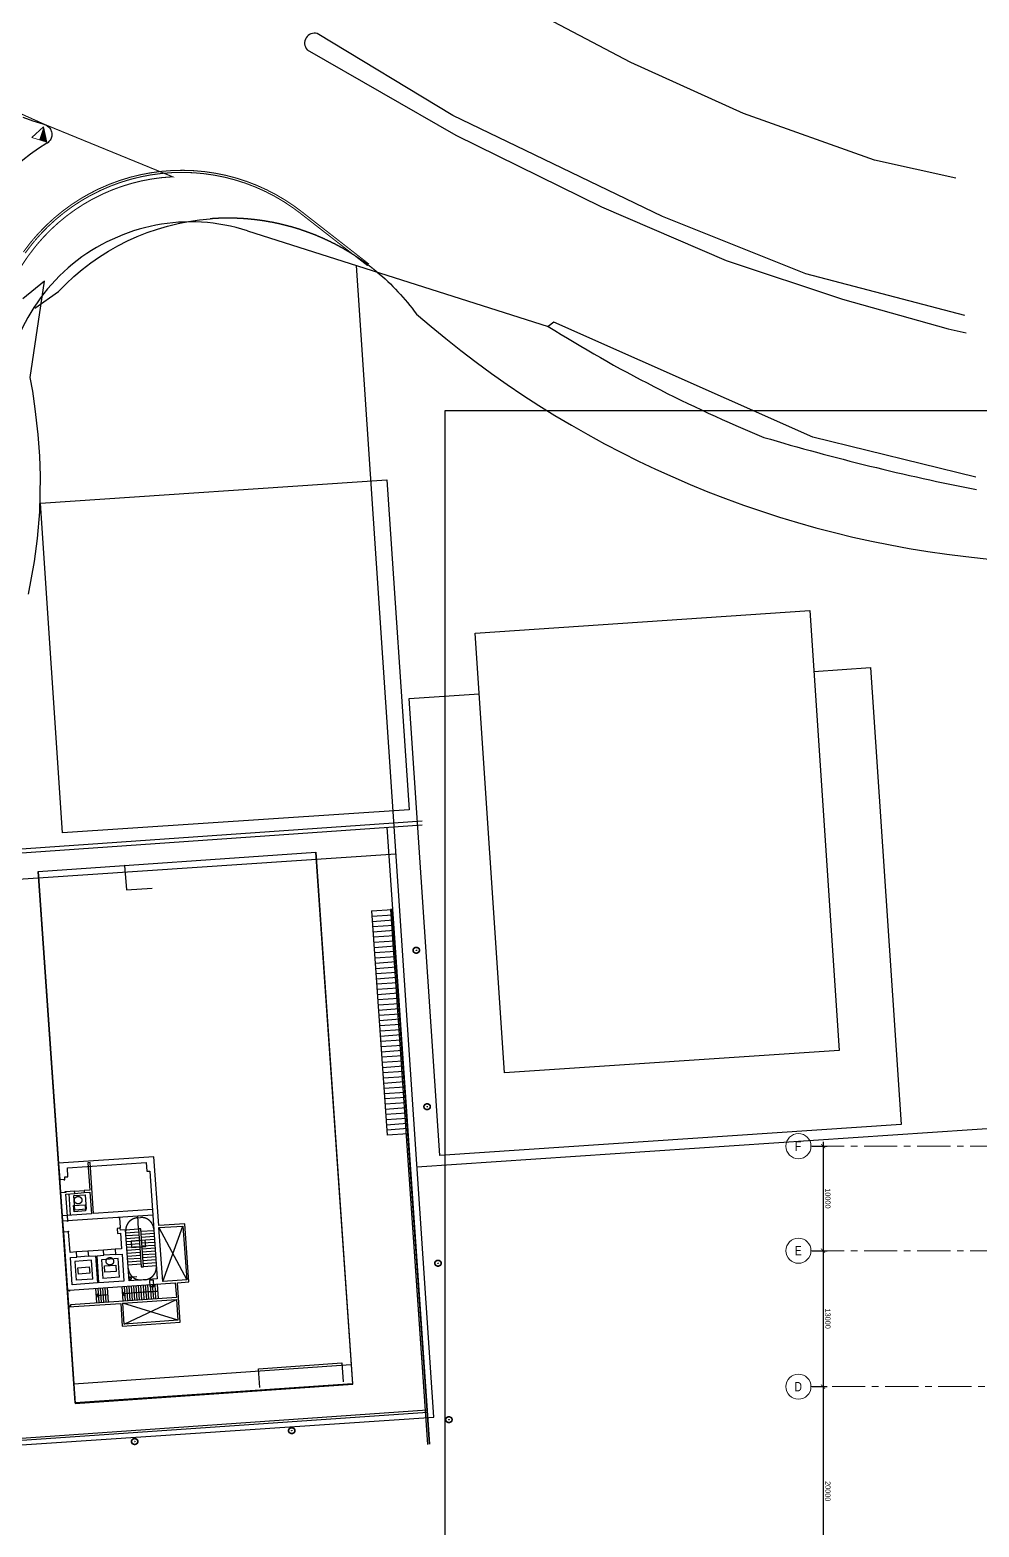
# Model space of a CAD drawing. Header units: millimetres. Extents: x 833576263 to 1668046980, y 817519639 to 1636103653.
# Drawn here: x 834459421 to 834550222, y 818066501 to 818209668 of the extents above; entities that cross this region are included whole.
import ezdxf
from ezdxf.enums import TextEntityAlignment as Align

# ---------------------------------------------------------------- set-up
doc = ezdxf.new("R2010")
doc.units = ezdxf.units.MM
doc.header["$LTSCALE"] = 100
doc.header["$MEASUREMENT"] = 0
for name, pattern in [('C160$0$Hidden', [9.525, 6.35, -3.175]), ('R_P_Grid$0$CENTER', [50.8, 31.75, -6.35, 6.35, -6.35]), ('R_P_Grid$0$XXXXX-PIW-P-WHCGRDP1-XXX$0$DIVIDE2', [0.625, 0.25, -0.125, 0, -0.125, 0, -0.125]), ('R_site$0$DASHDOT', [25.4, 12.7, -6.35, 0, -6.35]), ('R_site$0$HIDDEN', [9.525, 6.35, -3.175])]:
    doc.linetypes.add(name, pattern=pattern)
doc.layers.get('Defpoints').update_dxf_attribs({"color": 170})
for name, color, linetype in [('C160$0$+C160', 6, 'C160$0$Hidden'), ('R_ROAD MARK$0$OAP813_1', 7, 'Continuous'), ('R_site$0$AUDIT_I_160808180252-34', 2, 'Continuous'), ('R_site$0$AUDIT_I_160808180252-35', 5, 'Continuous'), ('X-REF', 7, 'Continuous')]:
    doc.layers.add(name, color=color, linetype=linetype)
for name, color, linetype, lineweight in [('R_P_Grid$0$RDA0251', 1, 'R_P_Grid$0$CENTER', 18), ('R_P_Grid$0$RDA0311', 1, 'Continuous', 25), ('R_ROAD MARK$0$MMH832__', 252, 'Continuous', 0), ('R_site$0$000-Architecture boundary', 2, 'Continuous', 0)]:
    doc.layers.add(name, color=color, linetype=linetype, lineweight=lineweight)
doc.layers.add('R_P_Grid$0$RDA9101-PIW', color=3, linetype='R_P_Grid$0$XXXXX-PIW-P-WHCGRDP1-XXX$0$DIVIDE2', plot=False)
doc.styles.add('R_P_Grid$0$ARIAL', font='arial.ttf', dxfattribs={"width": 0.8})
doc.styles.add('R_P_Grid$0$R_GRID', font='arial.ttf', dxfattribs={"width": 0.8})
doc.dimstyles.new('R_P_Grid$0$GRID', dxfattribs={"dimscale": 200, "dimtxt": 2.5, "dimasz": 2, "dimexe": 2, "dimexo": 0.5, "dimgap": 1, "dimtad": 1, "dimdec": 0, "dimzin": 12, "dimdsep": 46, "dimtxsty": 'R_P_Grid$0$ARIAL', "dimblk": 'R_P_Grid$0$_ArchTick', "dimcen": 2, "dimdle": 2, "dimclrd": 256, "dimclre": 256, "dimclrt": 4, "dimadec": 3, "dimazin": 0, "dimtfac": 1, "dimtdec": 0, "dimtix": 1, "dimtmove": 2, "dimatfit": 3, "dimfxl": 1, "dimtolj": 1, "dimarcsym": 0})

# ---------------------------------------------------------------- blocks, each defined once
blk = doc.blocks.new('R_P_Grid$0$mark-1')
at = {"linetype": 'Continuous'}
blk.add_circle((0, 0), 4, dxfattribs=at)
at = {"color": 3, "style": 'R_P_Grid$0$R_GRID', "width": 0.8}
blk.add_attdef('GRID', text='', height=3, dxfattribs=at).set_placement((0, 0), align=Align.MIDDLE_CENTER)
blk = doc.blocks.new('R_P_Grid$0$_ArchTick')
at = {"color": 0, "linetype": 'ByBlock', "const_width": 0.15}
blk.add_lwpolyline([(-0.5, -0.5), (0.5, 0.5)], dxfattribs=at)
blk = doc.blocks.new('*D137')
at = {"layer": 'Defpoints', "color": 0, "transparency": 16777216}
for p in [(834534143, 818102927), (834534143, 818092927), (834535300, 818092927)]:
    blk.add_point(p, dxfattribs=at)
at = {"layer": 'R_P_Grid$0$RDA0311', "lineweight": -2, "transparency": 16777216}
for p, q in [((834535300, 818103327), (834535300, 818092527)), ((834534243, 818102927), (834535700, 818102927)), ((834534243, 818092927), (834535700, 818092927))]:
    blk.add_line(p, q, dxfattribs=at)
at = {"layer": 'R_P_Grid$0$RDA0311', "lineweight": -2, "transparency": 16777216, "xscale": 400, "yscale": 400, "zscale": 400}
for p, rotation in [((834535300, 818102927), 90), ((834535300, 818092927), 270)]:
    blk.add_blockref('R_P_Grid$0$_ArchTick', p, dxfattribs=dict(at, rotation=rotation))
at = {"layer": 'R_P_Grid$0$RDA0311', "color": 4, "transparency": 16777216, "insert": (834535755, 818097927), "char_height": 500, "attachment_point": 5, "rotation": 270, "style": 'R_P_Grid$0$ARIAL'}
blk.add_mtext('\\A1;10000', dxfattribs=at)
blk = doc.blocks.new('*D138')
at = {"layer": 'Defpoints', "color": 0, "transparency": 16777216}
for p in [(834534143, 818092927), (834534143, 818079927), (834535300, 818079927)]:
    blk.add_point(p, dxfattribs=at)
at = {"layer": 'R_P_Grid$0$RDA0311', "lineweight": -2, "transparency": 16777216}
for p, q in [((834535300, 818093327), (834535300, 818079527)), ((834534243, 818092927), (834535700, 818092927)), ((834534243, 818079927), (834535700, 818079927))]:
    blk.add_line(p, q, dxfattribs=at)
at = {"layer": 'R_P_Grid$0$RDA0311', "lineweight": -2, "transparency": 16777216, "xscale": 400, "yscale": 400, "zscale": 400}
for p, rotation in [((834535300, 818092927), 90), ((834535300, 818079927), 270)]:
    blk.add_blockref('R_P_Grid$0$_ArchTick', p, dxfattribs=dict(at, rotation=rotation))
at = {"layer": 'R_P_Grid$0$RDA0311', "color": 4, "transparency": 16777216, "insert": (834535755, 818086427), "char_height": 500, "attachment_point": 5, "rotation": 270, "style": 'R_P_Grid$0$ARIAL'}
blk.add_mtext('\\A1;13000', dxfattribs=at)
blk = doc.blocks.new('*D139')
at = {"layer": 'Defpoints', "color": 0, "transparency": 16777216}
for p in [(834534143, 818079927), (834534143, 818059927), (834535300, 818059927)]:
    blk.add_point(p, dxfattribs=at)
at = {"layer": 'R_P_Grid$0$RDA0311', "lineweight": -2, "transparency": 16777216}
for p, q in [((834534243, 818079927), (834535700, 818079927)), ((834535300, 818080327), (834535300, 818059527)), ((834534243, 818059927), (834535700, 818059927))]:
    blk.add_line(p, q, dxfattribs=at)
at = {"layer": 'R_P_Grid$0$RDA0311', "lineweight": -2, "transparency": 16777216, "xscale": 400, "yscale": 400, "zscale": 400}
for p, rotation in [((834535300, 818079927), 90), ((834535300, 818059927), 270)]:
    blk.add_blockref('R_P_Grid$0$_ArchTick', p, dxfattribs=dict(at, rotation=rotation))
at = {"layer": 'R_P_Grid$0$RDA0311', "color": 4, "transparency": 16777216, "insert": (834535755, 818069927), "char_height": 500, "attachment_point": 5, "rotation": 270, "style": 'R_P_Grid$0$ARIAL'}
blk.add_mtext('\\A1;20000', dxfattribs=at)
blk = doc.blocks.new('R_site$0$building')
at = {"layer": 'R_site$0$AUDIT_I_160808180252-34'}
for points in [[(2922868, 626368), (2956010, 628590), (2958125, 597038), (2924983, 594816)], [(2964447, 613932), (2996453, 616077), (2999273, 574013), (2967267, 571868)]]:
    blk.add_lwpolyline(points, close=True, dxfattribs=at)
blk.add_lwpolyline([(2996843, 610266), (3002264, 610629), (3005194, 566935), (2961081, 563977), (2958152, 607672), (2964837, 608120)], dxfattribs=at)
blk = doc.blocks.new('R_site$0$architecture 2')
at = {"layer": 'R_site$0$000-Architecture boundary'}
blk.add_lwpolyline([(834449.89, 818130.73), (834496.93, 818134)], dxfattribs=at)
blk.add_lwpolyline([(834462.16, 818101.29), (834471.29, 818101.92), (834471.75, 818095.33), (834474.24, 818095.51), (834474.63, 818089.95), (834473.53, 818089.87), (834473.8, 818086.08), (834468.26, 818085.7), (834468.11, 818087.89), (834463.12, 818087.55)], close=True, dxfattribs=at)
blk = doc.blocks.new('R_site')
at = {"layer": 'Defpoints'}
blk.add_lwpolyline([(834459298, 818155715), (834459859, 818158847), (834460137, 818161020), (834460368, 818163586), (834460400, 818165202), (834460421, 818167034), (834460363, 818168899), (834460221, 818170968), (834459937, 818173422), (834459693, 818175126), (834459430, 818176444), (834460825, 818185639), (834458739, 818183950)], dxfattribs=at)
at = {"layer": 'R_site$0$AUDIT_I_160808180252-35'}
for points in [[(834459878, 818183054), (834462147, 818184663, -0.1866833), (834476662, 818191605)], [(834492613, 818186534, -0.0622337), (834496398, 818182503, 0.1517392), (834548965, 818159308, 0.0760413), (834706863, 818164495)]]:
    blk.add_lwpolyline(points, format="xyb", dxfattribs=at)
at = {"layer": 'R_site$0$AUDIT_I_160808180252-35', "linetype": 'R_site$0$HIDDEN', "ltscale": 300}
blk.add_lwpolyline([(834476662, 818191605, -0.1947789), (834492613, 818186534)], format="xyb", dxfattribs=at)
at = {"layer": 'R_site$0$AUDIT_I_160808180252-35'}
for points in [[(834498047, 818077004), (834490663, 818187154)], [(834445926, 818127632), (834494435, 818130884)], [(834364533, 818068054), (834498047, 818077004)]]:
    blk.add_lwpolyline(points, dxfattribs=at)
at = {"layer": 'R_site$0$AUDIT_I_160808180252-35', "linetype": 'R_site$0$DASHDOT', "ltscale": 1000}
blk.add_lwpolyline([(834496442, 818100951), (834576263, 818106302)], dxfattribs=at)
blk.add_blockref('R_site$0$building', (831537564, 817538061))
at = {"xscale": 1000, "yscale": 1000, "zscale": 1000}
blk.add_blockref('R_site$0$architecture 2', (0, 0), dxfattribs=at)
blk = doc.blocks.new('R_ROAD MARK$0$A$C7A5F732D')
at = {"layer": 'R_ROAD MARK$0$MMH832__', "lineweight": 0}
blk.add_hatch(color=7, dxfattribs=at).paths.add_polyline_path([(0, 0), (-0.41, -1.23), (0.3, -1.47)])
at = {"layer": 'R_ROAD MARK$0$MMH832__', "color": 7, "lineweight": 0, "flags": 128}
blk.add_lwpolyline([(0.3, -1.47), (0, 0), (-1.12, -1), (0.3, -1.47)], close=True, dxfattribs=at)
blk = doc.blocks.new('R_ROAD MARK')
at = {"layer": 'R_ROAD MARK$0$MMH832__', "linetype": 'Continuous', "const_width": 100, "flags": 128}
for points in [[(834485371, 818192326), (834484724, 818192808), (834483867, 818193382), (834482978, 818193908), (834482061, 818194384), (834481119, 818194809), (834480155, 818195181), (834479172, 818195498), (834478172, 818195761), (834477160, 818195967), (834476138, 818196117), (834475109, 818196210), (834474076, 818196246), (834473043, 818196224), (834472013, 818196145), (834470989, 818196009), (834469974, 818195817), (834468971, 818195568), (834467983, 818195264), (834467014, 818194905), (834466067, 818194494), (834465143, 818194030), (834464247, 818193516), (834463381, 818192953), (834462547, 818192342), (834461749, 818191686), (834460988, 818190987), (834460269, 818190248), (834459740, 818189649)], [(834485252, 818192165), (834484609, 818192644), (834483760, 818193213), (834482881, 818193733), (834481974, 818194204), (834481042, 818194624), (834480088, 818194992), (834479116, 818195306), (834478127, 818195566), (834477126, 818195770), (834476114, 818195919), (834475096, 818196011), (834474075, 818196046), (834473053, 818196025), (834472034, 818195946), (834471021, 818195812), (834470017, 818195621), (834469024, 818195375), (834468048, 818195074), (834467089, 818194720), (834466152, 818194312), (834465238, 818193854), (834464352, 818193345), (834463495, 818192788), (834462670, 818192184), (834461880, 818191535), (834461128, 818190844), (834460416, 818190112), (834459890, 818189517)], [(834491733, 818187115), (834485259, 818192160)], [(834491856, 818187273), (834485382, 818192318)]]:
    blk.add_lwpolyline(points, dxfattribs=at)
at = {"layer": 'R_ROAD MARK$0$MMH832__', "linetype": 'Continuous', "const_width": 100, "elevation": 5964, "flags": 128}
for points in [[(834458799, 818188442), (834459451, 818189299), (834459727, 818189634)], [(834458960, 818188324), (834459608, 818189174), (834459882, 818189507)]]:
    blk.add_lwpolyline(points, dxfattribs=at)
at = {"layer": 'R_ROAD MARK$0$OAP813_1', "flags": 128}
for points in [[(834547994, 818195494), (834540228, 818197210), (834527699, 818201672), (834516919, 818206569), (834502163, 818214330), (834492141, 818220027), (834488934, 818223677), (834487909, 818227461), (834487900, 818230977), (834489095, 818235406), (834521285, 818312044, -0.1945297), (834529796, 818316923)], [(834548874, 818182363), (834533646, 818186360), (834519938, 818191839), (834499873, 818201498), (834486908, 818209318, 0.755106), (834485937, 818207777), (834500159, 818199615), (834514095, 818192765), (834526032, 818187628), (834537170, 818183918), (834547253, 818181076), (834548985, 818180717)], [(834480233, 818190469), (834509009, 818181321, 0.0426304), (834529642, 818170704, 0.023655), (834549991, 818165713)]]:
    blk.add_lwpolyline(points, format="xyb", dxfattribs=at)
at = {"layer": 'R_ROAD MARK$0$OAP813_1'}
blk.add_lwpolyline([(834458753, 818201316), (834459696, 818200983), (834460649, 818200683), (834460799, 818200639), (834460853, 818200622), (834460945, 818200584), (834461033, 818200537), (834461117, 818200482), (834461194, 818200418), (834461264, 818200348), (834461327, 818200270), (834461382, 818200187), (834461429, 818200098), (834461466, 818200005), (834461494, 818199909), (834461512, 818199811), (834461520, 818199711), (834461519, 818199611), (834461507, 818199512), (834461485, 818199415), (834461454, 818199320), (834461414, 818199228), (834461364, 818199141), (834461306, 818199060), (834461241, 818198985), (834461168, 818198916), (834461088, 818198855), (834461052, 818198831, 0.1926052), (834452183, 818187296)], format="xyb", dxfattribs=at)
at = {"layer": 'R_ROAD MARK$0$OAP813_1', "flags": 128}
blk.add_lwpolyline([(834549912, 818166887), (834534311, 818170710), (834509539, 818181737), (834509009, 818181321)], dxfattribs=at)
at = {"layer": 'R_ROAD MARK$0$OAP813_1'}
blk.add_arc((834474818, 818173434), 17875, 72.36441, 186.20847, dxfattribs=at)
at = {"xscale": 1000, "yscale": 1000, "zscale": 1000}
blk.add_blockref('R_ROAD MARK$0$A$C7A5F732D', (834460723, 818200397), dxfattribs=at)
blk = doc.blocks.new('C160')
at = {"layer": 'C160$0$+C160'}
for p, q in [((834496.93, 818134), (834449.89, 818130.73)), ((834450.01, 818130.39), (834496.96, 818133.65)), ((834493.56, 818133.42), (834497.65, 818074.42)), ((834460.22, 818129.2), (834486.76, 818131.04)), ((834490.3, 818080.16), (834486.76, 818131.04)), ((834486.76, 818131.04), (834490.29, 818080.21)), ((834460.22, 818129.2), (834462.51, 818096.26)), ((834463.76, 818078.37), (834460.22, 818129.2)), ((834468.48, 818129.77), (834468.44, 818129.8)), ((834468.48, 818129.77), (834468.53, 818129.73)), ((834468.48, 818129.77), (834468.65, 818127.44)), ((834468.65, 818127.44), (834471.11, 818127.61)), ((834492.11, 818125.42), (834494.1, 818125.56)), ((834492.11, 818125.42), (834493.6, 818103.97)), ((834492.14, 818124.92), (834494.14, 818125.06)), ((834494.09, 818125.56), (834493.91, 818125.55)), ((834493.91, 818125.55), (834497.46, 818074.41)), ((834497.64, 818074.42), (834494.09, 818125.56)), ((834492.18, 818124.42), (834494.17, 818124.56)), ((834492.21, 818123.93), (834494.21, 818124.06)), ((834492.25, 818123.43), (834494.24, 818123.57)), ((834492.28, 818122.93), (834494.28, 818123.07)), ((834492.32, 818122.43), (834494.31, 818122.57)), ((834492.35, 818121.93), (834494.35, 818122.07)), ((834492.39, 818121.43), (834494.38, 818121.57)), ((834492.42, 818120.93), (834494.41, 818121.07)), ((834492.45, 818120.43), (834494.45, 818120.57)), ((834496.42, 818121.62), (834496.42, 818121.7)), ((834492.49, 818119.93), (834494.48, 818120.07)), ((834492.52, 818119.44), (834494.52, 818119.57)), ((834492.56, 818118.94), (834494.55, 818119.08)), ((834492.59, 818118.44), (834494.59, 818118.58)), ((834492.63, 818117.94), (834494.62, 818118.08)), ((834492.66, 818117.44), (834494.66, 818117.58)), ((834492.7, 818116.94), (834494.69, 818117.08)), ((834492.73, 818116.44), (834494.73, 818116.58)), ((834492.77, 818115.94), (834494.76, 818116.08)), ((834492.8, 818115.45), (834494.8, 818115.58)), ((834492.84, 818114.95), (834494.83, 818115.09)), ((834492.87, 818114.45), (834494.87, 818114.59)), ((834492.91, 818113.95), (834494.9, 818114.09)), ((834492.94, 818113.45), (834494.93, 818113.59)), ((834492.97, 818112.95), (834494.97, 818113.09)), ((834493.01, 818112.45), (834495, 818112.59)), ((834493.04, 818111.95), (834495.04, 818112.09)), ((834493.08, 818111.46), (834495.07, 818111.59)), ((834493.11, 818110.96), (834495.11, 818111.1)), ((834493.15, 818110.46), (834495.14, 818110.6)), ((834493.18, 818109.96), (834495.18, 818110.1)), ((834493.22, 818109.46), (834495.21, 818109.6)), ((834493.25, 818108.96), (834495.25, 818109.1)), ((834493.29, 818108.46), (834495.28, 818108.6)), ((834493.32, 818107.96), (834495.32, 818108.1)), ((834493.36, 818107.47), (834495.35, 818107.6)), ((834493.39, 818106.97), (834495.39, 818107.1)), ((834493.43, 818106.47), (834495.42, 818106.61)), ((834497.46, 818106.66), (834497.46, 818106.74)), ((834493.46, 818105.97), (834495.45, 818106.11)), ((834493.49, 818105.47), (834495.49, 818105.61)), ((834493.53, 818104.97), (834495.52, 818105.11)), ((834495.56, 818104.61), (834493.56, 818104.47)), ((834495.59, 818104.11), (834493.6, 818103.97)), ((834471.29, 818101.92), (834462.16, 818101.29)), ((834471.75, 818095.33), (834471.29, 818101.92)), ((834462.16, 818101.29), (834462.27, 818099.74)), ((834463, 818100.84), (834470.53, 818101.37)), ((834463.06, 818100), (834463, 818100.84)), ((834465.17, 818101.35), (834464.97, 818101.33)), ((834464.97, 818101.33), (834465.15, 818098.71)), ((834465.51, 818096.47), (834465.17, 818101.35)), ((834470.53, 818101.37), (834470.59, 818100.52)), ((834470.59, 818100.52), (834470.89, 818100.54)), ((834470.89, 818100.54), (834471.6, 818090.24)), ((834462.27, 818099.74), (834462.77, 818099.78)), ((834462.67, 818099.77), (834462.67, 818099.71)), ((834462.67, 818099.71), (834462.73, 818099.72)), ((834462.73, 818099.72), (834462.73, 818099.7)), ((834462.73, 818099.7), (834462.77, 818099.7)), ((834462.76, 818099.98), (834463.06, 818100)), ((834462.77, 818099.78), (834462.76, 818099.98)), ((834462.77, 818099.7), (834462.77, 818099.78)), ((834462.86, 818098.49), (834462.36, 818098.46)), ((834462.36, 818098.46), (834462.55, 818095.78)), ((834462.81, 818098.55), (834462.75, 818098.55)), ((834462.75, 818098.55), (834462.76, 818098.49)), ((834462.81, 818098.57), (834462.81, 818098.55)), ((834462.85, 818098.57), (834462.81, 818098.57)), ((834463.7, 818098.61), (834462.85, 818098.55)), ((834462.85, 818098.55), (834462.85, 818098.57)), ((834462.85, 818098.55), (834462.86, 818098.49)), ((834462.87, 818098.35), (834463.72, 818098.41)), ((834463.05, 818095.81), (834462.87, 818098.35)), ((834463.31, 818096.32), (834463.17, 818098.38)), ((834463.63, 818098.21), (834464.73, 818098.28)), ((834463.73, 818096.81), (834463.63, 818098.21)), ((834463.7, 818098.61), (834464.6, 818098.68)), ((834463.72, 818098.41), (834463.7, 818098.61)), ((834463.72, 818098.41), (834464.61, 818098.48)), ((834463.72, 818098.41), (834464.61, 818098.48)), ((834465.15, 818098.71), (834464.6, 818098.68)), ((834464.6, 818098.68), (834464.61, 818098.48)), ((834464.61, 818098.48), (834465.16, 818098.51)), ((834464.82, 818096.89), (834464.73, 818098.28)), ((834465.16, 818098.51), (834465.31, 818096.46)), ((834465.31, 818096.46), (834462.51, 818096.26)), ((834462.51, 818096.26), (834462.55, 818095.77)), ((834462.55, 818095.77), (834471.18, 818096.37)), ((834464.82, 818096.89), (834463.73, 818096.81)), ((834471.14, 818096.86), (834465.51, 818096.47)), ((834467.89, 818096.09), (834467.88, 818096.14)), ((834467.98, 818096.14), (834467.99, 818096.08)), ((834469.82, 818095.02), (834469.73, 818096.27)), ((834462.55, 818095.78), (834463.05, 818095.81)), ((834462.55, 818095.77), (834462.62, 818094.69)), ((834463.12, 818094.73), (834462.62, 818094.69)), ((834462.62, 818094.69), (834463.01, 818089.14)), ((834462.95, 818095.74), (834462.95, 818095.79)), ((834463, 818095.75), (834462.95, 818095.74)), ((834463, 818095.73), (834463, 818095.75)), ((834463.05, 818095.74), (834463, 818095.73)), ((834463.02, 818094.78), (834463.07, 818094.78)), ((834463.02, 818094.72), (834463.02, 818094.78)), ((834463.05, 818095.8), (834463.05, 818095.74)), ((834463.07, 818094.78), (834463.07, 818094.8)), ((834463.07, 818094.8), (834463.12, 818094.8)), ((834463.12, 818094.8), (834463.12, 818094.73)), ((834463.26, 818092.77), (834463.12, 818094.73)), ((834468.06, 818095.07), (834467.76, 818095.05)), ((834467.76, 818095.05), (834467.79, 818094.58)), ((834467.94, 818096.09), (834467.89, 818096.09)), ((834467.94, 818096.08), (834467.94, 818096.09)), ((834467.99, 818096.08), (834467.94, 818096.08)), ((834467.95, 818095.12), (834468.01, 818095.12)), ((834467.96, 818095.06), (834467.95, 818095.12)), ((834467.99, 818096.08), (834468.05, 818095.14)), ((834468.01, 818095.12), (834468.01, 818095.14)), ((834468.01, 818095.14), (834468.05, 818095.14)), ((834468.05, 818095.14), (834468.06, 818095.07)), ((834468.07, 818094.9), (834468.06, 818095.07)), ((834468.57, 818094.93), (834468.07, 818094.9)), ((834468.57, 818094.93), (834469.82, 818095.02)), ((834468.91, 818090.05), (834468.57, 818094.93)), ((834468.59, 818094.65), (834469.84, 818094.74)), ((834469.69, 818096.07), (834469.99, 818096.09)), ((834470.02, 818095.03), (834469.82, 818095.02)), ((834469.82, 818095.02), (834470.07, 818091.39)), ((834470.27, 818091.4), (834470.02, 818095.03)), ((834471.28, 818094.84), (834470.04, 818094.75)), ((834474.24, 818095.51), (834471.75, 818095.33)), ((834471.76, 818095.14), (834474.06, 818095.29)), ((834472.12, 818089.98), (834471.76, 818095.14)), ((834471.76, 818095.14), (834474.42, 818090.14)), ((834472.12, 818089.98), (834474.06, 818095.29)), ((834474.06, 818095.29), (834474.42, 818090.14)), ((834474.63, 818089.95), (834474.24, 818095.51)), ((834467.79, 818094.58), (834468.09, 818094.6)), ((834468.09, 818094.6), (834468.19, 818093.11)), ((834468.61, 818094.37), (834469.86, 818094.46)), ((834468.63, 818094.09), (834469.87, 818094.18)), ((834468.65, 818093.81), (834469.89, 818093.9)), ((834468.67, 818093.53), (834469.91, 818093.62)), ((834468.69, 818093.26), (834469.93, 818093.34)), ((834471.3, 818094.56), (834470.05, 818094.47)), ((834471.32, 818094.28), (834470.07, 818094.19)), ((834471.34, 818094), (834470.09, 818093.91)), ((834471.36, 818093.72), (834470.11, 818093.64)), ((834471.38, 818093.44), (834470.13, 818093.36)), ((834463.87, 818092.81), (834463.26, 818092.77)), ((834463.29, 818092.27), (834463.91, 818092.31)), ((834463.47, 818089.68), (834463.29, 818092.27)), ((834465.31, 818092.01), (834463.72, 818091.9)), ((834463.72, 818091.9), (834463.84, 818090.1)), ((834464.97, 818092.89), (834463.87, 818092.81)), ((834463.91, 818092.31), (834463.87, 818092.81)), ((834465.01, 818092.39), (834463.91, 818092.31)), ((834466.47, 818092.99), (834464.97, 818092.89)), ((834464.97, 818092.89), (834465.01, 818092.39)), ((834465.01, 818092.39), (834465.69, 818092.44)), ((834465.44, 818090.21), (834465.31, 818092.01)), ((834465.69, 818092.44), (834465.87, 818089.84)), ((834465.84, 818092.45), (834466.5, 818092.49)), ((834466.02, 818089.85), (834465.84, 818092.45)), ((834467.86, 818092.19), (834466.26, 818092.07)), ((834466.26, 818092.07), (834466.39, 818090.28)), ((834467.57, 818093.07), (834466.47, 818092.99)), ((834466.5, 818092.49), (834466.47, 818092.99)), ((834467.6, 818092.57), (834466.5, 818092.49)), ((834468.19, 818093.11), (834467.57, 818093.07)), ((834467.57, 818093.07), (834467.6, 818092.57)), ((834467.6, 818092.57), (834468.23, 818092.61)), ((834467.98, 818090.39), (834467.86, 818092.19)), ((834468.23, 818092.61), (834468.41, 818090.02)), ((834468.71, 818092.98), (834469.95, 818093.06)), ((834468.72, 818092.7), (834469.97, 818092.78)), ((834468.74, 818092.42), (834469.99, 818092.5)), ((834468.76, 818092.14), (834470.01, 818092.22)), ((834468.78, 818091.86), (834470.03, 818091.95)), ((834471.4, 818093.16), (834470.15, 818093.08)), ((834471.42, 818092.88), (834470.17, 818092.8)), ((834471.44, 818092.6), (834470.19, 818092.52)), ((834471.46, 818092.33), (834470.21, 818092.24)), ((834471.48, 818092.05), (834470.23, 818091.96)), ((834467.98, 818090.39), (834466.39, 818090.28)), ((834468.8, 818091.58), (834470.05, 818091.67)), ((834468.96, 818090.42), (834469.66, 818090.47)), ((834470.07, 818091.39), (834470.27, 818091.4)), ((834471.5, 818091.77), (834470.25, 818091.68)), ((834471.52, 818091.49), (834470.27, 818091.4)), ((834498.5, 818091.7), (834498.5, 818091.77)), ((834463.01, 818089.14), (834463.21, 818089.15)), ((834463.01, 818089.14), (834463.76, 818078.32)), ((834463.11, 818089.08), (834463.11, 818089.14)), ((834463.16, 818089.09), (834463.11, 818089.08)), ((834463.17, 818089.07), (834463.16, 818089.09)), ((834463.21, 818089.07), (834463.17, 818089.07)), ((834463.21, 818089.16), (834473.33, 818089.86)), ((834463.21, 818089.15), (834463.21, 818089.16)), ((834463.21, 818089.15), (834463.21, 818089.07)), ((834465.87, 818089.84), (834463.47, 818089.68)), ((834465.44, 818090.21), (834463.84, 818090.1)), ((834465.82, 818087.93), (834465.73, 818089.33)), ((834466.05, 818087.95), (834465.95, 818089.35)), ((834468.41, 818090.02), (834466.02, 818089.85)), ((834466.27, 818087.97), (834466.17, 818089.36)), ((834466.5, 818087.98), (834466.4, 818089.38)), ((834466.72, 818088), (834466.62, 818089.39)), ((834466.95, 818088.01), (834466.85, 818089.41)), ((834468.34, 818088.11), (834468.24, 818089.51)), ((834468.29, 818088.81), (834468.53, 818089.07)), ((834468.57, 818088.12), (834468.47, 818089.52)), ((834468.79, 818088.14), (834468.69, 818089.54)), ((834471.6, 818090.24), (834468.91, 818090.05)), ((834469.02, 818088.16), (834468.92, 818089.55)), ((834469.24, 818088.17), (834469.14, 818089.57)), ((834469.46, 818088.19), (834469.37, 818089.58)), ((834469.69, 818088.2), (834469.59, 818089.6)), ((834469.91, 818088.22), (834469.82, 818089.62)), ((834470.14, 818088.23), (834470.04, 818089.63)), ((834470.31, 818088.95), (834470.09, 818088.93)), ((834470.11, 818090.14), (834470.41, 818090.16)), ((834470.36, 818088.25), (834470.27, 818089.65)), ((834470.54, 818088.96), (834470.31, 818088.95)), ((834470.59, 818088.27), (834470.49, 818089.66)), ((834470.76, 818088.98), (834470.54, 818088.96)), ((834470.81, 818088.28), (834470.71, 818089.68)), ((834470.99, 818088.99), (834470.76, 818088.98)), ((834471.04, 818088.3), (834470.94, 818089.69)), ((834471.21, 818089.01), (834470.99, 818088.99)), ((834471.26, 818088.31), (834471.16, 818089.71)), ((834471.44, 818089.03), (834471.21, 818089.01)), ((834471.48, 818088.33), (834471.39, 818089.72)), ((834471.66, 818089.04), (834471.44, 818089.03)), ((834471.71, 818088.34), (834471.61, 818089.74)), ((834474.42, 818090.14), (834472.12, 818089.98)), ((834473.33, 818089.86), (834473.43, 818088.46)), ((834473.53, 818089.87), (834474.63, 818089.95)), ((834473.8, 818086.08), (834473.53, 818089.87)), ((834463.31, 818087.62), (834463.11, 818087.6)), ((834463.11, 818087.6), (834463.12, 818087.55)), ((834463.12, 818087.55), (834468.11, 818087.89)), ((834463.21, 818087.67), (834463.26, 818087.67)), ((834463.21, 818087.61), (834463.21, 818087.67)), ((834463.26, 818087.67), (834463.26, 818087.69)), ((834463.26, 818087.69), (834463.31, 818087.69)), ((834473.43, 818088.46), (834463.3, 818087.76)), ((834463.3, 818087.76), (834463.31, 818087.62)), ((834465.77, 818088.63), (834466.01, 818088.9)), ((834466, 818088.65), (834465.77, 818088.63)), ((834465.77, 818088.63), (834466.04, 818088.4)), ((834466.22, 818088.66), (834466, 818088.65)), ((834466.45, 818088.68), (834466.22, 818088.66)), ((834466.67, 818088.69), (834466.45, 818088.68)), ((834466.9, 818088.71), (834466.67, 818088.69)), ((834468.11, 818087.89), (834468.26, 818085.7)), ((834468.74, 818088.84), (834468.29, 818088.81)), ((834468.29, 818088.81), (834468.56, 818088.58)), ((834468.31, 818087.91), (834473.44, 818088.26)), ((834468.44, 818085.91), (834468.31, 818087.91)), ((834473.58, 818086.27), (834468.31, 818087.9)), ((834468.44, 818085.91), (834473.44, 818088.26)), ((834468.97, 818088.85), (834468.74, 818088.84)), ((834469.19, 818088.87), (834468.97, 818088.85)), ((834469.42, 818088.89), (834469.19, 818088.87)), ((834469.64, 818088.9), (834469.42, 818088.89)), ((834469.86, 818088.92), (834469.64, 818088.9)), ((834470.09, 818088.93), (834469.86, 818088.92)), ((834473.44, 818088.26), (834473.58, 818086.27)), ((834473.58, 818086.27), (834468.44, 818085.91)), ((834468.26, 818085.7), (834473.8, 818086.08)), ((834490.13, 818082.01), (834463.63, 818080.16)), ((834481.29, 818081.64), (834489.27, 818082.2)), ((834489.27, 818082.2), (834489.39, 818080.4)), ((834481.41, 818079.85), (834481.29, 818081.64)), ((834490.29, 818080.21), (834463.76, 818078.37)), ((834463.76, 818078.32), (834490.3, 818080.16)), ((834497.43, 818077.68), (834409.25, 818071.55)), ((834409.26, 818071.37), (834497.44, 818077.5)), ((834497.44, 818077.5), (834497.43, 818077.68)), ((834499.54, 818076.73), (834499.54, 818076.81)), ((834469.48, 818074.64), (834469.48, 818074.72)), ((834484.51, 818075.69), (834484.51, 818075.76))]:
    blk.add_line(p, q, dxfattribs=at)
for points in [[(834463.6, 818097.26), (834464.69, 818097.33), (834464.73, 818096.74), (834463.64, 818096.66)], [(834469.11, 818093.84), (834469.15, 818093.25), (834470.5, 818093.34), (834470.46, 818093.94)], [(834464.01, 818091.29), (834465.1, 818091.37), (834465.14, 818090.77), (834464.06, 818090.7)], [(834466.56, 818091.47), (834467.64, 818091.55), (834467.68, 818090.95), (834466.6, 818090.88)], [(834470.86, 818090.08), (834470.9, 818089.49), (834471.29, 818089.51), (834471.24, 818090.11)]]:
    blk.add_lwpolyline(points, close=True, dxfattribs=at)
for centre, radius in [((834496.38, 818121.66), 0.305), ((834496.38, 818121.66), 0.279), ((834496.38, 818121.66), 0.0127), ((834497.42, 818106.7), 0.305), ((834497.42, 818106.7), 0.279), ((834497.42, 818106.7), 0.0127), ((834464.03, 818097.76), 0.36), ((834467.07, 818091.92), 0.36), ((834498.46, 818091.73), 0.305), ((834498.46, 818091.73), 0.279), ((834498.46, 818091.73), 0.0127), ((834469.01, 818090.27), 0.1), ((834499.5, 818076.77), 0.305), ((834499.5, 818076.77), 0.279), ((834499.5, 818076.77), 0.0127), ((834469.44, 818074.68), 0.305), ((834469.44, 818074.68), 0.279), ((834469.44, 818074.68), 0.0127), ((834484.47, 818075.72), 0.305), ((834484.47, 818075.72), 0.279), ((834484.47, 818075.72), 0.0127)]:
    blk.add_circle(centre, radius, dxfattribs=at)
for centre, start, end in [((834469.78, 818094.87), 93.9756, 183.9756), ((834470.08, 818094.9), 3.9756, 93.9756), ((834470.02, 818091.33), 183.9756, 273.9756), ((834470.32, 818091.35), 273.9756, 3.9756)]:
    blk.add_arc(centre, 1.2, start, end, dxfattribs=at)
blk = doc.blocks.new('R_P_Grid')
blk.add_lwpolyline([(834499119.4, 818173246.3), (834499119.4, 817963246.3), (834647619.4, 817963246.3), (834647619.4, 818173246.3)], close=True)
at = {"layer": 'R_P_Grid$0$RDA0251'}
for p, q in [((834534143, 818102926.7), (834635858.4, 818102926.7)), ((834534143, 818092926.7), (834635858.4, 818092926.7)), ((834635858.4, 818079926.7), (834534143, 818079926.7))]:
    blk.add_line(p, q, dxfattribs=at)
at = {"layer": 'R_P_Grid$0$RDA9101-PIW', "color": 3, "ltscale": 100, "const_width": 100, "flags": 128}
blk.add_lwpolyline([(834337769.5, 818059635), (834332932, 818056418.9), (834331836.7, 818055690.6), (834328766.6, 818053649.5), (834324604.5, 818050882.4), (834317939.9, 818046451.5), (834316277, 818045345.9), (834307949.5, 818039809.4), (834305598.8, 818038246.6), (834302685.5, 818036294.6), (834299786.3, 818034321.8), (834299131.3, 818033871.8), (834295770.7, 818031538.4), (834291783, 818028715.1), (834291136.8, 818028251.9), (834287823.8, 818025852), (834285844.3, 818024397.7), (834283893.4, 818022949.4), (834282403.2, 818021833), (834275934.4, 818016967.1), (834267942.8, 818010955.9), (834260124.1, 818004715), (834257045, 818002257.3), (834255723.7, 818001202.5), (834252305.3, 817998474), (834244486.5, 817992233), (834236667.8, 817985992), (834234793.2, 817984582), (834234389.1, 817984283.7), (834232887.7, 817983200.3), (834230934.9, 817981886.4), (834228937.2, 817980641.7), (834228709.7, 817980506), (834227599, 817979861), (834226897.2, 817979467.9), (834224722.3, 817978318.3), (834222506.8, 817977249.1), (834220253.6, 817976262), (834217965.7, 817975358), (834215646.2, 817974538.6), (834213298.2, 817973804.7), (834210924.9, 817973157.4), (834208529.5, 817972597.5), (834206115.1, 817972125.8), (834203685.1, 817971742.9), (834201242.7, 817971449.4), (834198791.2, 817971245.5), (834196333.8, 817971131.7), (834193873.9, 817971108), (834191414.9, 817971174.5), (834188959.9, 817971331.1), (834186512.2, 817971577.6), (834184075.3, 817971913.6), (834181652.3, 817972338.7), (834179246.6, 817972852.4), (834176861.2, 817973453.9), (834174499.6, 817974142.4), (834172164.7, 817974917), (834169859.9, 817975776.7), (834168164.4, 817976471.6), (834167588, 817976720.3), (834165352.3, 817977746.6), (834163155.7, 817978854.1), (834161001.2, 817980041.4), (834158891.7, 817981306.8), (834156830, 817982648.8), (834156301.5, 817983010.3), (834154818.8, 817984065.4), (834152860.9, 817985554.7), (834150958.9, 817987114.9), (834149115.4, 817988743.7), (834148211.5, 817989587.8), (834147332.8, 817990439), (834145613.6, 817992198.5), (834143960, 817994019.8), (834142374.3, 817995900.5), (834141237.9, 817997339.4), (834140858.6, 817997838.1), (834139415, 817999829.9), (834138045.3, 818001873.3), (834136751.4, 818003965.6), (834135535.1, 818006103.8), (834134398, 818008285.2), (834134114.6, 818008861.1), (834133341.7, 818010506.9), (834132367.4, 818012765.7), (834131476.6, 818015058.8), (834130670.5, 818017382.9), (834129950.1, 818019735.1), (834129316.4, 818022112.1), (834128770.3, 818024510.7), (834128312.5, 818026927.7), (834127943.5, 818029359.8), (834127664, 818031803.9), (834127474.2, 818034256.6), (834127438.1, 818036715.9), (834127492.1, 818039172.7), (834127636.1, 818041623.4), (834127869.7, 818044064.9), (834128192.3, 818046493.9), (834128603.5, 818048907.1), (834129102.4, 818051301.4), (834129375.5, 818052454.1), (834129688.2, 818053673.4), (834130360, 818056020.1), (834131116.7, 818058338.4), (834131957.1, 818060625.2), (834132880, 818062877.5), (834133883.9, 818065092.3), (834134967.3, 818067266.6), (834135629.7, 818068505), (834136128.6, 818069397.8), (834137399.4, 818071536.6), (834138748.5, 818073624.1), (834139884.2, 818075256.8), (834140173.8, 818075657.2), (834142535.3, 818078697.4), (834144381.6, 818081074.4), (834148574.8, 818086679.6), (834152500.6, 818092007.4), (834154509.7, 818094734.1), (834157219, 818098410.9), (834160444.6, 818102788.5), (834163001.4, 818106258.4), (834165759.1, 818110001), (834168748, 818120246.1), (834165385.6, 818129509.2), (834169848.6, 818137783.7), (834175089.3, 818145514.5), (834184459.2, 818145967.8), (834194438.3, 818146124.3), (834203910.8, 818139625.2), (834201868.6, 818136648.9), (834201686.4, 818136383.2), (834201506.3, 818136116.1), (834200974.9, 818135269.1), (834200486.6, 818134396.5), (834200042.5, 818133500.7), (834199643.7, 818132583.7), (834199291.2, 818131648), (834198986, 818130695.9), (834198728.7, 818129729.6), (834198520, 818128751.8), (834198360.5, 818127764.7), (834198308.6, 818127350.4), (834198256.1, 818126946), (834198077.9, 818125962.3), (834197830, 818124993.7), (834197513.5, 818124045.3), (834197130.2, 818123121.9), (834196681.9, 818122228.3), (834196171, 818121368.9), (834195600.1, 818120548.1), (834194972.1, 818119770.2), (834194290.1, 818119039.1), (834193557.7, 818118358.6), (834193203.2, 818118062), (834192624.4, 818117584.9), (834191866.8, 818116932.2), (834191125.9, 818116260.6), (834190401.9, 818115570.8), (834189695.4, 818114863.1), (834189006.9, 818114138), (834188336.7, 818113395.9), (834187685.2, 818112637.2), (834187052.9, 818111862.5), (834186440.2, 818111072.3), (834185847.4, 818110267), (834185274.9, 818109447.1), (834185052.7, 818109115.6), (834184992.3, 818109024.5), (834180082, 818101389.3), (834176995.5, 818096603.7), (834174659.3, 818092981.5), (834171712, 818088411.9), (834169236.5, 818084573.7), (834167400.8, 818081727.5), (834163813.8, 818076165.9), (834160062.4, 818070255.9), (834158495.7, 818067686), (834156492, 818064399), (834156311.1, 818064104.3), (834155588.7, 818062917.5), (834154743.1, 818061405.2), (834153956.2, 818059864.2), (834153650.2, 818059223.5), (834153246.7, 818058337.1), (834152594.6, 818056787.2), (834152000.7, 818055216.5), (834151465.5, 818053627.3), (834150989.7, 818052021.8), (834150573.8, 818050402.1), (834150218.1, 818048770.6), (834150058.4, 818047925.9), (834149922.9, 818047129.3), (834149688.5, 818045480.7), (834149515.1, 818043826.9), (834149402.6, 818042170.1), (834149351.1, 818040512.7), (834149360.4, 818038856.8), (834149430.4, 818037204.7), (834149560.9, 818035558.6), (834149688.1, 818033914.7), (834149875.4, 818032276.5), (834150122.7, 818030646.3), (834150429.6, 818029026.3), (834150795.7, 818027418.6), (834151220.4, 818025825.4), (834151703.3, 818024248.8), (834152243.6, 818022691), (834152840.6, 818021154), (834153493.6, 818019640), (834154011.7, 818018536.8), (834154201.7, 818018150.9), (834154963.8, 818016688.8), (834155779.1, 818015255.5), (834156646.3, 818013853.2), (834157564.4, 818012483.5), (834158532, 818011148.5), (834158786.2, 818010814.2), (834159547.9, 818009849.8), (834160610.8, 818008589.2), (834161719.1, 818007368.4), (834162871.5, 818006189.1), (834163460.4, 818005618.6), (834164066.3, 818005052.8), (834165301.9, 818003961.1), (834166576.8, 818002915.4), (834167889.1, 818001917.1), (834168882.9, 818001209.9), (834169237.1, 818000967.6), (834170619, 818000068.1), (834172033, 817999219.9), (834173477.1, 817998424.1), (834174949.4, 817997681.8), (834176447.9, 817996993.9), (834176834.2, 817996827.2), (834177970.6, 817996361.5), (834179515.5, 817995785.2), (834181080.5, 817995266), (834182663.4, 817994804.5), (834184262.2, 817994401.4), (834185874.7, 817994057.1), (834187498.8, 817993772.1), (834189132.2, 817993546.9), (834190772.7, 817993381.7), (834192418.3, 817993276.7), (834194066.5, 817993232.2), (834195715.3, 817993248), (834197362.4, 817993324.3), (834199005.6, 817993461), (834200642.6, 817993657.7), (834202271.4, 817993914.4), (834203889.6, 817994230.5), (834205495.2, 817994605.8), (834207086, 817995039.7), (834208659.7, 817995531.6), (834210214.4, 817996080.8), (834211747.9, 817996686.7), (834213258.2, 817997348.4), (834214743.2, 817998065), (834216200.9, 817998835.5), (834216671.4, 817999099), (834217415.8, 817999531.4), (834217568.3, 817999622.3), (834218907.3, 818000456.6), (834220216.2, 818001337.3), (834221222.3, 818002063.8), (834221493.4, 818002263.3), (834223368, 818003673.4), (834231532.4, 818009454.9), (834239696.8, 818015236.3), (834243266.3, 818017764), (834244646, 818018741), (834247861.2, 818021017.8), (834256025.6, 818026799.2), (834264017.2, 818032810.4), (834270486, 818037676.3), (834272036.6, 818038838), (834274066.7, 818040345.1), (834276126.5, 818041858.3), (834279573.9, 818044355.6), (834280246.4, 818044837.6), (834284395.8, 818047775.5), (834287892.9, 818050203.6), (834288574.4, 818050671.8), (834291591.3, 818052724.7), (834294622.7, 818054755.9), (834296973.4, 818056318.7), (834305301, 818061855.2), (834306963.9, 818062960.8), (834313628.5, 818067391.7), (834317790.5, 818070158.8), (834321956, 818072928.2), (834328617.3, 818077356.9), (834330283.5, 818078464.6), (834333118, 818080367.6), (834338611, 818084001.1), (834347160, 818089204.5), (834347395.6, 818089361.2), (834355477.9, 818094734.6), (834355488.6, 818094741.7), (834355753, 818094916.7), (834355979, 818095064.9), (834357079.2, 818095787.3), (834357525.8, 818096076.1), (834358432.8, 818096656.1), (834360580.7, 818097995.4), (834361303.6, 818098435.6), (834364211.5, 818100153.8), (834367250.3, 818101912.6), (834370328, 818103604.5), (834373443.1, 818105228.5), (834375936.6, 818106395.1), (834378449.9, 818107516.9), (834382829.4, 818109423.3), (834383089.7, 818109536.6), (834384925.6, 818110335.8), (834386145.6, 818110874), (834387150.8, 818111325.3), (834389359.4, 818112352.8), (834389897.7, 818112609.2), (834389999.4, 818112657.9), (834391550.6, 818113417.9), (834392181.8, 818113742.3), (834392838.6, 818114085.9), (834394345.7, 818114888.7), (834397107.6, 818116420.8), (834399835.1, 818118013.4), (834402526.8, 818119665.8), (834405181.4, 818121377.2), (834406983.2, 818122586.8), (834407797.7, 818123146.7), (834410309.5, 818124926.6), (834410374.2, 818124973.5), (834411807.6, 818126027.4), (834412909.8, 818126856.7), (834413724.1, 818127480.1), (834414014.2, 818127704.5), (834415403.3, 818128795.4), (834417344.4, 818130367.1), (834417477.5, 818130477), (834419520.1, 818132196.9), (834422831.7, 818135038.7), (834423236.1, 818135385.9), (834427986.5, 818139441.3), (834429055.6, 818140379.8), (834430154.7, 818141362.7), (834431136.6, 818142312.9), (834432081.8, 818143299.6), (834432957.4, 818144284.6), (834432988.9, 818144321.5), (834433061.2, 818144406.3), (834433445.9, 818144867), (834433856.7, 818145376.9), (834434683.9, 818146464.5), (834435469.4, 818147582.5), (834436211.9, 818148729.6), (834436910.5, 818149903.9), (834437564, 818151103.9), (834438171.7, 818152327.7), (834438732.6, 818153573.7), (834438923.7, 818154029.3), (834439245.9, 818154840), (834439710.9, 818156124.8), (834440126.9, 818157426.4), (834440493.3, 818158742.7), (834440809.6, 818160072), (834441075.3, 818161412.3), (834441290.1, 818162761.7), (834441453.6, 818164118.3), (834441633.1, 818165475.8), (834441761.2, 818166841.7), (834441837.6, 818168214.1), (834441861.8, 818169590.9), (834441833.6, 818170970.2), (834441793.2, 818171771.7), (834441735.1, 818172572.9), (834441605.3, 818174302.4), (834441596.2, 818174501.9), (834441565.9, 818176033.5), (834441616.8, 818177761.4), (834441757.3, 818179481.5), (834441987, 818181189.1), (834442304.8, 818182879.6), (834442738.1, 818184652.7), (834442989.2, 818185522.4), (834443899.5, 818188760.6), (834443955.5, 818189088), (834444164.9, 818190065.8), (834444354.7, 818191047.6), (834444524.8, 818192033), (834444675.2, 818193021.6), (834444805.8, 818194013), (834444916.5, 818195006.9), (834445007.3, 818196002.7), (834445078.2, 818197000.2), (834445129.2, 818197998.9), (834445160.1, 818198998.4), (834445171.1, 818199998.3), (834445162, 818200998.2), (834445133, 818201997.8), (834445084, 818202996.6), (834445015, 818203994.2), (834444926, 818204990.2), (834444817.2, 818205984.2), (834444688.5, 818206975.9), (834444574.5, 818207735.4), (834453113.7, 818204098.3), (834460852.7, 818200622.1), (834473072.5, 818195624.9), (834472075.5, 818195548.5), (834471084.4, 818195416.8), (834470102.1, 818195230.3), (834469131.6, 818194989.6), (834468176, 818194695.3), (834467238.2, 818194348.5), (834466321.2, 818193950), (834465427.6, 818193501.3), (834464560.4, 818193003.7), (834463722.1, 818192458.7), (834462915.4, 818191867.9), (834462142.8, 818191233.3), (834461406.5, 818190556.8), (834460709, 818189840.4), (834460190.3, 818189252), (834459921.3, 818188925.8), (834459282.3, 818188086.7), (834459191.9, 818187959.8), (834459099.3, 818187828.6), (834458690.8, 818187213.6), (834458199, 818186280.6), (834457761.1, 818185324.6), (834457378.1, 818184348.9), (834457100.2, 818183518.5), (834457050.8, 818183356.4), (834456780, 818182350.3), (834456566.2, 818181333.9), (834456409.5, 818180310.4), (834456314.5, 818179343.8), (834456270.3, 818178376.5), (834456276.6, 818177410.9), (834456333.2, 818176449.9), (834456424.8, 818175605.7), (834456439.6, 818175495.9), (834456561.9, 818174751), (834456595.3, 818174551.7), (834456771.5, 818173431.6), (834456923.1, 818172307.2), (834457126.1, 818170362.3), (834457255.4, 818168408.6), (834457310.7, 818166448.8), (834457291.6, 818164485.8), (834457197.9, 818162522.4), (834456962.7, 818160570.7), (834456653.7, 818158629.3), (834456271.4, 818156701.1), (834455816.3, 818154788.7), (834455289.2, 818152894.9), (834454690.7, 818151022.4), (834454021.8, 818149173.9), (834453558.3, 818148007.7), (834453283.3, 818147352.1), (834452476.4, 818145559.6), (834451602.1, 818143798.9), (834450661.8, 818142072.6), (834449656.8, 818140383.1), (834448588.6, 818138732.9), (834447458.6, 818137124.3), (834446268.5, 818135559.7), (834445020.1, 818134041.3), (834444974.5, 818133988), (834443715, 818132571.2), (834442355.2, 818131151.6), (834440942.5, 818129784.6), (834439361.3, 818128370.5), (834439210.4, 818128237), (834434657.6, 818124329.1), (834433541.7, 818123376.5), (834433137.4, 818123029.5), (834430102.9, 818120423.2), (834429825.8, 818120187.6), (834427557.5, 818118277.5), (834425253.9, 818116410.1), (834422484.9, 818114257.1), (834419669, 818112165.8), (834416807.7, 818110137.1), (834413902.3, 818108172), (834410954.3, 818106271.4), (834407965.1, 818104436.4), (834404936.1, 818102667.7), (834401868.9, 818100966.3), (834399328.8, 818099623.3), (834398764.8, 818099333), (834396359.5, 818098092.9), (834393933, 818096893.8), (834391485.9, 818095735.9), (834390536.8, 818095296), (834389411.7, 818094774.4), (834385078.2, 818092765.8), (834382844.9, 818091705.2), (834380630.2, 818090607.8), (834377794.8, 818089224.8), (834374989.8, 818087779.1), (834372216.6, 818086271.4), (834372080.6, 818086191.1), (834370289.2, 818084959.7), (834368725.5, 818083390.6), (834367811.2, 818082126.7), (834367476.8, 818081560.9), (834366483.1, 818079209.4)], dxfattribs=at)
at = {"layer": 'R_P_Grid$0$RDA0251'}
ref = blk.add_blockref('R_P_Grid$0$mark-1', (834532943, 818102926.7), dxfattribs=dict(at, xscale=-300, yscale=300, zscale=300))
ref.add_attrib('GRID', 'F', dxfattribs={"layer": '0', "color": 3, "height": 900, "style": 'R_P_Grid$0$R_GRID', "width": 0.8}).set_placement((834532906.7, 818102926.7), align=Align.MIDDLE_CENTER)
ref = blk.add_blockref('R_P_Grid$0$mark-1', (834532943, 818092926.7), dxfattribs=dict(at, xscale=-300, yscale=300, zscale=300))
ref.add_attrib('GRID', 'E', dxfattribs={"layer": '0', "color": 3, "height": 900, "style": 'R_P_Grid$0$R_GRID', "width": 0.8}).set_placement((834532917.5, 818092926.7), align=Align.MIDDLE_CENTER)
ref = blk.add_blockref('R_P_Grid$0$mark-1', (834532943, 818079926.7), dxfattribs=dict(at, xscale=-300, yscale=300, zscale=300))
ref.add_attrib('GRID', 'D', dxfattribs={"layer": '0', "color": 3, "height": 900, "style": 'R_P_Grid$0$R_GRID', "width": 0.8}).set_placement((834532919, 818079926.7), align=Align.MIDDLE_CENTER)
at = {"layer": 'R_P_Grid$0$RDA0311'}
for base, p1, p2, picture, middle in [((834535299.5, 818092926.7), (834534143, 818102926.7), (834534143, 818092926.7), '*D137', (834535754.8, 818097926.7)), ((834535299.5, 818079926.7), (834534143, 818092926.7), (834534143, 818079926.7), '*D138', (834535755, 818086426.7)), ((834535299.5, 818059926.7), (834534143, 818079926.7), (834534143, 818059926.7), '*D139', (834535754.8, 818069926.7))]:
    dim = blk.add_linear_dim(base=base, p1=p1, p2=p2, angle=270, dimstyle='R_P_Grid$0$GRID', dxfattribs=at)
    dim.commit()
    dim.dimension.update_dxf_attribs({"geometry": picture, "text_midpoint": middle})

msp = doc.modelspace()

# ---------------------------------------------------------------- block references
at = {"layer": 'X-REF'}
msp.add_blockref('R_P_Grid', (0, 0), dxfattribs=at)

# ---------------------------------------------------------------- next in the draw order: block references
msp.add_blockref('R_site', (0, 0), dxfattribs=at)

# ---------------------------------------------------------------- next in the draw order: block references
msp.add_blockref('R_ROAD MARK', (0, 0), dxfattribs=at)

# ---------------------------------------------------------------- next in the draw order: block references
at = {"layer": 'X-REF', "xscale": 1000, "yscale": 1000, "zscale": 1000}
msp.add_blockref('C160', (0, 0), dxfattribs=at)

doc.saveas('drawing.dxf')
